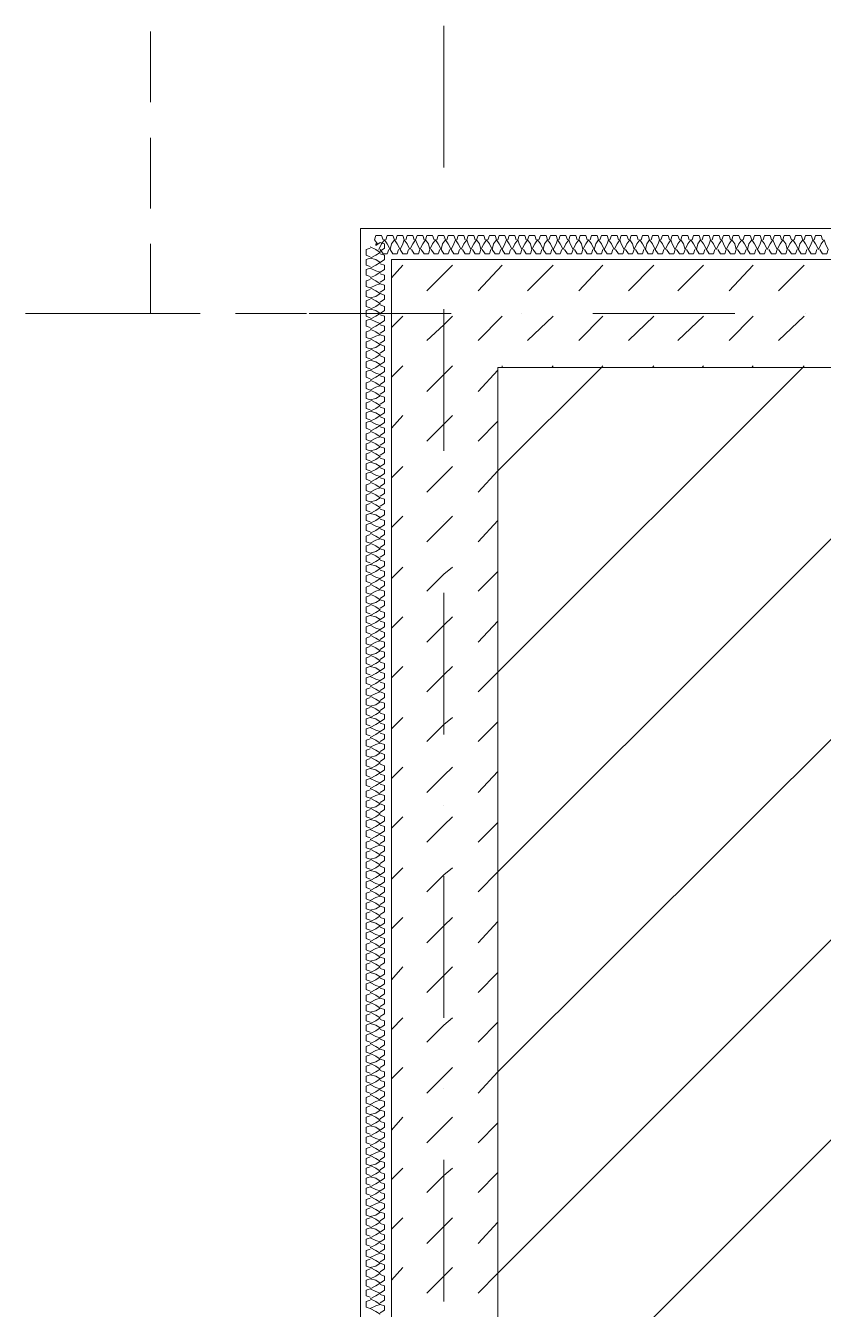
# Model space of a CAD drawing. Header units: millimetres. Extents: x 440 to 72591, y -28954 to 25941.
# Drawn here: x 3754 to 5540, y 18776 to 21652 of the extents above; entities that cross this region are included whole.
import ezdxf

# ---------------------------------------------------------------- set-up
doc = ezdxf.new("R2010")
doc.units = ezdxf.units.MM
doc.layers.add('podkład', color=7, linetype='Continuous')

msp = doc.modelspace()

# ---------------------------------------------------------------- linework, layer by layer
at = {"layer": 'podkład', "color": 6, "lineweight": 5, "transparency": 33554572}
for points in [[(4690.6, 21334), (4690.6, 21651.5)], [(4690.6, 21175.3), (4690.6, 21175.3)], [(3753.9, 21007), (4071.5, 21007)], [(4230.2, 21007), (4230.2, 21007)], [(4389, 21007), (4706.5, 21007)], [(4690.6, 20699), (4690.6, 21016.5)], [(4865.2, 21007), (4865.2, 21007)], [(5024, 21007), (5341.5, 21007)], [(5500.3, 21007), (5500.3, 21007)], [(4690.6, 20540.3), (4690.6, 20540.3)], [(4690.6, 20064), (4690.6, 20381.5)], [(4690.6, 19905.2), (4690.6, 19905.2)], [(4690.6, 19429), (4690.6, 19746.5)], [(4690.6, 19270.2), (4690.6, 19270.2)], [(4690.6, 18793.9), (4690.6, 19111.5)]]:
    msp.add_lwpolyline(points, dxfattribs=at)
at = {"layer": 'podkład', "color": 4, "lineweight": 5, "transparency": 33554572}
for points in [[(4033.4, 21480.1), (4033.4, 21638.8)], [(4033.4, 21242), (4033.4, 21400.7)], [(4033.4, 21162.6), (4033.4, 21007), (4144.5, 21007)], [(4547.7, 21146.7), (4557.2, 21153.1), (4557.2, 21162.6), (4547.7, 21165.8), (4538.2, 21159.4), (4538.2, 21162.6), (4541.4, 21162.6), (4535, 21172.1), (4538.2, 21181.6), (4550.9, 21181.6), (4554.1, 21172.1)], [(4589, 21149.9), (4585.8, 21140.3), (4576.3, 21140.3), (4569.9, 21149.9), (4563.6, 21162.6), (4557.2, 21172.1), (4550.9, 21162.6), (4544.5, 21149.9)], [(4569.9, 21149.9), (4573.1, 21162.6), (4579.5, 21172.1), (4576.3, 21181.6), (4563.6, 21181.6), (4560.4, 21172.1)], [(4579.5, 21172.1), (4585.8, 21162.6), (4592.2, 21149.9), (4598.5, 21140.3), (4608.1, 21140.3), (4611.2, 21149.9)], [(4592.2, 21149.9), (4598.5, 21162.6), (4601.7, 21172.1), (4598.5, 21181.6), (4585.8, 21181.6), (4582.7, 21172.1)], [(4601.7, 21172.1), (4608.1, 21162.6), (4614.4, 21149.9), (4620.8, 21162.6), (4627.1, 21172.1), (4630.3, 21162.6), (4636.6, 21149.9), (4633.5, 21140.3), (4623.9, 21140.3), (4617.6, 21149.9)], [(4623.9, 21172.1), (4620.8, 21181.6), (4608.1, 21181.6), (4604.9, 21172.1)], [(4646.1, 21172.1), (4643, 21181.6), (4630.3, 21181.6), (4627.1, 21172.1)], [(4639.8, 21149.9), (4646.1, 21140.3), (4655.7, 21140.3), (4658.8, 21149.9), (4655.7, 21162.6), (4649.3, 21172.1), (4643, 21162.6), (4636.6, 21149.9)], [(4668.4, 21172.1), (4665.2, 21181.6), (4652.5, 21181.6), (4649.3, 21172.1)], [(4703.3, 21149.9), (4700.1, 21140.3), (4690.6, 21140.3), (4684.3, 21149.9), (4677.9, 21162.6), (4671.5, 21172.1), (4665.2, 21162.6), (4658.8, 21149.9)], [(4684.3, 21149.9), (4687.4, 21162.6), (4693.8, 21172.1), (4690.6, 21181.6), (4677.9, 21181.6), (4674.7, 21172.1)], [(4693.8, 21172.1), (4700.1, 21162.6), (4706.5, 21149.9), (4712.8, 21140.3), (4722.4, 21140.3), (4725.5, 21149.9)], [(4706.5, 21149.9), (4712.8, 21162.6), (4716, 21172.1), (4712.8, 21181.6), (4700.1, 21181.6), (4697, 21172.1)], [(4716, 21172.1), (4722.4, 21162.6), (4728.7, 21149.9), (4735.1, 21162.6), (4741.4, 21172.1), (4744.6, 21162.6), (4750.9, 21149.9), (4747.8, 21140.3), (4738.2, 21140.3), (4731.9, 21149.9)], [(4738.2, 21172.1), (4735.1, 21181.6), (4722.4, 21181.6), (4719.2, 21172.1)], [(4760.5, 21172.1), (4757.3, 21181.6), (4744.6, 21181.6), (4741.4, 21172.1)], [(4754.1, 21149.9), (4760.5, 21140.3), (4770, 21140.3), (4773.2, 21149.9), (4770, 21162.6), (4763.6, 21172.1), (4757.3, 21162.6), (4750.9, 21149.9)], [(4782.7, 21172.1), (4779.5, 21181.6), (4766.8, 21181.6), (4763.6, 21172.1)], [(4817.6, 21149.9), (4814.4, 21140.3), (4804.9, 21140.3), (4798.6, 21149.9), (4792.2, 21162.6), (4785.9, 21172.1), (4779.5, 21162.6), (4773.2, 21149.9)], [(4798.6, 21149.9), (4801.7, 21162.6), (4808.1, 21172.1), (4804.9, 21181.6), (4792.2, 21181.6), (4789, 21172.1)], [(4808.1, 21172.1), (4814.4, 21162.6), (4820.8, 21149.9), (4827.1, 21140.3), (4836.7, 21140.3), (4839.8, 21149.9)], [(4820.8, 21149.9), (4827.1, 21162.6), (4830.3, 21172.1), (4827.1, 21181.6), (4814.4, 21181.6), (4811.3, 21172.1)], [(4830.3, 21172.1), (4836.7, 21162.6), (4843, 21149.9), (4849.4, 21162.6), (4855.7, 21172.1), (4858.9, 21162.6), (4865.2, 21149.9), (4862.1, 21140.3), (4852.5, 21140.3), (4846.2, 21149.9)], [(4852.5, 21172.1), (4849.4, 21181.6), (4836.7, 21181.6), (4833.5, 21172.1)], [(4874.8, 21172.1), (4871.6, 21181.6), (4858.9, 21181.6), (4855.7, 21172.1)], [(4868.4, 21149.9), (4874.8, 21140.3), (4884.3, 21140.3), (4887.5, 21149.9), (4884.3, 21162.6), (4877.9, 21172.1), (4871.6, 21162.6), (4865.2, 21149.9)], [(4897, 21172.1), (4893.8, 21181.6), (4881.1, 21181.6), (4877.9, 21172.1)], [(4931.9, 21149.9), (4928.7, 21140.3), (4919.2, 21140.3), (4912.9, 21149.9), (4906.5, 21162.6), (4900.2, 21172.1), (4893.8, 21162.6), (4887.5, 21149.9)], [(4912.9, 21149.9), (4916, 21162.6), (4922.4, 21172.1), (4919.2, 21181.6), (4906.5, 21181.6), (4903.3, 21172.1)], [(4922.4, 21172.1), (4928.7, 21162.6), (4935.1, 21149.9), (4941.4, 21140.3), (4951, 21140.3), (4954.1, 21149.9)], [(4935.1, 21149.9), (4941.4, 21162.6), (4944.6, 21172.1), (4941.4, 21181.6), (4928.7, 21181.6), (4925.6, 21172.1)], [(4944.6, 21172.1), (4951, 21162.6), (4957.3, 21149.9), (4963.7, 21162.6), (4970, 21172.1), (4973.2, 21162.6), (4979.5, 21149.9), (4976.4, 21140.3), (4966.8, 21140.3), (4960.5, 21149.9)], [(4966.8, 21172.1), (4963.7, 21181.6), (4951, 21181.6), (4947.8, 21172.1)], [(4989.1, 21172.1), (4985.9, 21181.6), (4973.2, 21181.6), (4970, 21172.1)], [(4982.7, 21149.9), (4989.1, 21140.3), (4998.6, 21140.3), (5001.8, 21149.9), (4998.6, 21162.6), (4992.2, 21172.1), (4985.9, 21162.6), (4979.5, 21149.9)], [(5011.3, 21172.1), (5008.1, 21181.6), (4995.4, 21181.6), (4992.2, 21172.1)], [(5046.2, 21149.9), (5043, 21140.3), (5033.5, 21140.3), (5027.2, 21149.9), (5020.8, 21162.6), (5014.5, 21172.1), (5008.1, 21162.6), (5001.8, 21149.9)], [(5027.2, 21149.9), (5030.3, 21162.6), (5036.7, 21172.1), (5033.5, 21181.6), (5020.8, 21181.6), (5017.6, 21172.1)], [(5036.7, 21172.1), (5043, 21162.6), (5049.4, 21149.9), (5055.7, 21140.3), (5065.3, 21140.3), (5068.4, 21149.9)], [(5049.4, 21149.9), (5055.7, 21162.6), (5058.9, 21172.1), (5055.7, 21181.6), (5043, 21181.6), (5039.9, 21172.1)], [(5058.9, 21172.1), (5065.3, 21162.6), (5071.6, 21149.9), (5078, 21162.6), (5084.3, 21172.1), (5087.5, 21162.6), (5093.8, 21149.9), (5090.7, 21140.3), (5081.1, 21140.3), (5074.8, 21149.9)], [(5081.1, 21172.1), (5078, 21181.6), (5065.3, 21181.6), (5062.1, 21172.1)], [(5103.4, 21172.1), (5100.2, 21181.6), (5087.5, 21181.6), (5084.3, 21172.1)], [(5097, 21149.9), (5103.4, 21140.3), (5112.9, 21140.3), (5116.1, 21149.9), (5112.9, 21162.6), (5106.5, 21172.1), (5100.2, 21162.6), (5093.8, 21149.9)], [(5125.6, 21172.1), (5122.4, 21181.6), (5109.7, 21181.6), (5106.5, 21172.1)], [(5160.5, 21149.9), (5157.3, 21140.3), (5147.8, 21140.3), (5141.5, 21149.9), (5135.1, 21162.6), (5128.8, 21172.1), (5122.4, 21162.6), (5116.1, 21149.9)], [(5141.5, 21149.9), (5144.6, 21162.6), (5151, 21172.1), (5147.8, 21181.6), (5135.1, 21181.6), (5131.9, 21172.1)], [(5151, 21172.1), (5157.3, 21162.6), (5163.7, 21149.9), (5170, 21140.3), (5179.6, 21140.3), (5182.7, 21149.9)], [(5163.7, 21149.9), (5170, 21162.6), (5173.2, 21172.1), (5170, 21181.6), (5157.3, 21181.6), (5154.2, 21172.1)], [(5173.2, 21172.1), (5179.6, 21162.6), (5185.9, 21149.9), (5192.3, 21162.6), (5198.6, 21172.1), (5201.8, 21162.6), (5208.1, 21149.9), (5205, 21140.3), (5195.4, 21140.3), (5189.1, 21149.9)], [(5195.4, 21172.1), (5192.3, 21181.6), (5179.6, 21181.6), (5176.4, 21172.1)], [(5217.7, 21172.1), (5214.5, 21181.6), (5201.8, 21181.6), (5198.6, 21172.1)], [(5211.3, 21149.9), (5217.7, 21140.3), (5227.2, 21140.3), (5230.4, 21149.9), (5227.2, 21162.6), (5220.8, 21172.1), (5214.5, 21162.6), (5208.1, 21149.9)], [(5239.9, 21172.1), (5236.7, 21181.6), (5224, 21181.6), (5220.8, 21172.1)], [(5274.8, 21149.9), (5271.6, 21140.3), (5262.1, 21140.3), (5255.8, 21149.9), (5249.4, 21162.6), (5243.1, 21172.1), (5236.7, 21162.6), (5230.4, 21149.9)], [(5255.8, 21149.9), (5258.9, 21162.6), (5265.3, 21172.1), (5262.1, 21181.6), (5249.4, 21181.6), (5246.2, 21172.1)], [(5265.3, 21172.1), (5271.6, 21162.6), (5278, 21149.9), (5284.3, 21140.3), (5293.9, 21140.3), (5297, 21149.9)], [(5278, 21149.9), (5284.3, 21162.6), (5287.5, 21172.1), (5284.3, 21181.6), (5271.6, 21181.6), (5268.5, 21172.1)], [(5287.5, 21172.1), (5293.9, 21162.6), (5300.2, 21149.9), (5306.6, 21162.6), (5312.9, 21172.1), (5316.1, 21162.6), (5322.4, 21149.9), (5319.3, 21140.3), (5309.7, 21140.3), (5303.4, 21149.9)], [(5309.7, 21172.1), (5306.6, 21181.6), (5293.9, 21181.6), (5290.7, 21172.1)], [(5332, 21172.1), (5328.8, 21181.6), (5316.1, 21181.6), (5312.9, 21172.1)], [(5325.6, 21149.9), (5332, 21140.3), (5341.5, 21140.3), (5344.7, 21149.9), (5341.5, 21162.6), (5335.1, 21172.1), (5328.8, 21162.6), (5322.4, 21149.9)], [(5354.2, 21172.1), (5351, 21181.6), (5338.3, 21181.6), (5335.1, 21172.1)], [(5389.1, 21149.9), (5385.9, 21140.3), (5376.4, 21140.3), (5370.1, 21149.9), (5363.7, 21162.6), (5357.4, 21172.1), (5351, 21162.6), (5344.7, 21149.9)], [(5370.1, 21149.9), (5373.2, 21162.6), (5379.6, 21172.1), (5376.4, 21181.6), (5363.7, 21181.6), (5360.5, 21172.1)], [(5379.6, 21172.1), (5385.9, 21162.6), (5392.3, 21149.9), (5398.6, 21140.3), (5408.2, 21140.3), (5411.3, 21149.9)], [(5392.3, 21149.9), (5398.6, 21162.6), (5401.8, 21172.1), (5398.6, 21181.6), (5385.9, 21181.6), (5382.8, 21172.1)], [(5401.8, 21172.1), (5408.2, 21162.6), (5414.5, 21149.9), (5420.9, 21162.6), (5427.2, 21172.1), (5430.4, 21162.6), (5436.8, 21149.9), (5433.6, 21140.3), (5424.1, 21140.3), (5417.7, 21149.9)], [(5424.1, 21172.1), (5420.9, 21181.6), (5408.2, 21181.6), (5405, 21172.1)], [(5446.3, 21172.1), (5443.1, 21181.6), (5430.4, 21181.6), (5427.2, 21172.1)], [(5439.9, 21149.9), (5446.3, 21140.3), (5455.8, 21140.3), (5459, 21149.9), (5455.8, 21162.6), (5449.5, 21172.1), (5443.1, 21162.6), (5436.8, 21149.9)], [(5468.5, 21172.1), (5465.3, 21181.6), (5452.6, 21181.6), (5449.5, 21172.1)], [(5503.4, 21149.9), (5500.3, 21140.3), (5490.7, 21140.3), (5484.4, 21149.9), (5478, 21162.6), (5471.7, 21172.1), (5465.3, 21162.6), (5459, 21149.9)], [(5484.4, 21149.9), (5487.6, 21162.6), (5493.9, 21172.1), (5490.7, 21181.6), (5478, 21181.6), (5474.9, 21172.1)], [(5493.9, 21172.1), (5500.3, 21162.6), (5506.6, 21149.9), (5513, 21140.3), (5522.5, 21140.3), (5525.7, 21149.9)], [(5506.6, 21149.9), (5513, 21162.6), (5516.1, 21172.1), (5513, 21181.6), (5500.3, 21181.6), (5497.1, 21172.1)], [(5516.1, 21172.1), (5522.5, 21162.6), (5528.8, 21149.9), (5535.2, 21162.6), (5541.5, 21172.1), (5544.7, 21162.6), (5551.1, 21149.9), (5547.9, 21140.3), (5538.4, 21140.3), (5532, 21149.9)], [(5538.4, 21172.1), (5535.2, 21181.6), (5522.5, 21181.6), (5519.3, 21172.1)], [(4525.5, 21153.1), (4516, 21149.9), (4516, 21137.2), (4525.5, 21134)], [(4525.5, 21130.8), (4538.2, 21137.2), (4547.7, 21143.5), (4538.2, 21149.9), (4525.5, 21156.2)], [(4525.5, 21108.6), (4538.2, 21114.9), (4547.7, 21121.3), (4557.2, 21127.6), (4557.2, 21137.2), (4547.7, 21140.3)], [(4547.7, 21149.9), (4554.1, 21140.3), (4563.6, 21140.3), (4566.8, 21149.9)], [(4662, 21149.9), (4668.4, 21140.3), (4677.9, 21140.3), (4681.1, 21149.9)], [(4776.3, 21149.9), (4782.7, 21140.3), (4792.2, 21140.3), (4795.4, 21149.9)], [(4890.6, 21149.9), (4897, 21140.3), (4906.5, 21140.3), (4909.7, 21149.9)], [(5004.9, 21149.9), (5011.3, 21140.3), (5020.8, 21140.3), (5024, 21149.9)], [(5119.2, 21149.9), (5125.6, 21140.3), (5135.1, 21140.3), (5138.3, 21149.9)], [(5233.5, 21149.9), (5239.9, 21140.3), (5249.4, 21140.3), (5252.6, 21149.9)], [(5347.8, 21149.9), (5354.2, 21140.3), (5363.7, 21140.3), (5366.9, 21149.9)], [(5462.2, 21149.9), (5468.5, 21140.3), (5478, 21140.3), (5481.2, 21149.9)], [(4547.7, 21121.3), (4538.2, 21127.6), (4525.5, 21130.8), (4516, 21127.6), (4516, 21114.9), (4525.5, 21111.8)], [(4547.7, 21099.1), (4538.2, 21102.2), (4525.5, 21108.6), (4516, 21105.4), (4516, 21092.7), (4525.5, 21089.5)], [(4547.7, 21118.1), (4557.2, 21114.9), (4557.2, 21105.4), (4547.7, 21099.1), (4538.2, 21092.7), (4525.5, 21086.4), (4538.2, 21080), (4547.7, 21073.7)], [(4525.5, 21083.2), (4516, 21080), (4516, 21067.3), (4525.5, 21064.1)], [(4547.7, 21076.8), (4557.2, 21083.2), (4557.2, 21092.7), (4547.7, 21095.9)], [(4525.5, 21061), (4516, 21057.8), (4516, 21045.1), (4525.5, 21041.9)], [(4547.7, 21054.6), (4557.2, 21061), (4557.2, 21070.5), (4547.7, 21073.7), (4538.2, 21070.5), (4525.5, 21064.1), (4538.2, 21057.8), (4547.7, 21051.4)], [(4525.5, 21016.5), (4538.2, 21022.9), (4547.7, 21029.2), (4538.2, 21035.6), (4525.5, 21041.9), (4538.2, 21045.1), (4547.7, 21051.4), (4557.2, 21048.3), (4557.2, 21038.7), (4547.7, 21032.4)], [(4525.5, 21038.7), (4516, 21035.6), (4516, 21022.9), (4525.5, 21019.7)], [(4525.5, 20994.3), (4538.2, 21000.6), (4547.7, 21007), (4557.2, 21013.3), (4557.2, 21022.9), (4547.7, 21026)], [(4223.9, 21007), (4382.6, 21007)], [(4462, 21007), (4573.1, 21007)], [(4547.7, 21007), (4538.2, 21013.3), (4525.5, 21016.5), (4516, 21013.3), (4516, 21000.6), (4525.5, 20997.5)], [(4547.7, 20984.8), (4538.2, 20987.9), (4525.5, 20994.3), (4516, 20991.1), (4516, 20978.4), (4525.5, 20975.2)], [(4547.7, 21003.8), (4557.2, 21000.6), (4557.2, 20991.1), (4547.7, 20984.8), (4538.2, 20978.4), (4525.5, 20972.1), (4538.2, 20965.7), (4547.7, 20959.4)], [(4525.5, 20968.9), (4516, 20965.7), (4516, 20953), (4525.5, 20949.8)], [(4547.7, 20940.3), (4557.2, 20946.7), (4557.2, 20956.2), (4547.7, 20959.4), (4538.2, 20956.2), (4525.5, 20949.8), (4538.2, 20943.5), (4547.7, 20937.1)], [(4547.7, 20962.5), (4557.2, 20968.9), (4557.2, 20978.4), (4547.7, 20981.6)], [(4525.5, 20946.7), (4516, 20943.5), (4516, 20930.8), (4525.5, 20927.6)], [(4525.5, 20902.2), (4538.2, 20908.6), (4547.7, 20914.9), (4538.2, 20921.3), (4525.5, 20927.6), (4538.2, 20930.8), (4547.7, 20937.1), (4557.2, 20934), (4557.2, 20924.4), (4547.7, 20918.1)], [(4525.5, 20924.4), (4516, 20921.3), (4516, 20908.6), (4525.5, 20905.4)], [(4547.7, 20892.7), (4538.2, 20899), (4525.5, 20902.2), (4516, 20899), (4516, 20886.3), (4525.5, 20883.2)], [(4525.5, 20880), (4538.2, 20886.3), (4547.7, 20892.7), (4557.2, 20899), (4557.2, 20908.6), (4547.7, 20911.7)], [(4547.7, 20870.5), (4538.2, 20873.6), (4525.5, 20880), (4516, 20876.8), (4516, 20864.1), (4525.5, 20860.9)], [(4547.7, 20889.5), (4557.2, 20886.3), (4557.2, 20876.8), (4547.7, 20870.5), (4538.2, 20864.1), (4525.5, 20857.8), (4538.2, 20851.4), (4547.7, 20845.1)], [(4525.5, 20854.6), (4516, 20851.4), (4516, 20838.7), (4525.5, 20835.5)], [(4547.7, 20826), (4557.2, 20832.4), (4557.2, 20841.9), (4547.7, 20845.1), (4538.2, 20841.9), (4525.5, 20835.5), (4538.2, 20829.2), (4547.7, 20822.8)], [(4547.7, 20848.2), (4557.2, 20854.6), (4557.2, 20864.1), (4547.7, 20867.3)], [(4525.5, 20832.4), (4516, 20829.2), (4516, 20816.5), (4525.5, 20813.3)], [(4525.5, 20787.9), (4538.2, 20794.3), (4547.7, 20800.6), (4538.2, 20807), (4525.5, 20813.3), (4538.2, 20816.5), (4547.7, 20822.8), (4557.2, 20819.7), (4557.2, 20810.1), (4547.7, 20803.8)], [(4525.5, 20810.1), (4516, 20807), (4516, 20794.3), (4525.5, 20791.1)], [(4547.7, 20778.4), (4538.2, 20784.7), (4525.5, 20787.9), (4516, 20784.7), (4516, 20772), (4525.5, 20768.9)], [(4525.5, 20765.7), (4538.2, 20772), (4547.7, 20778.4), (4557.2, 20784.7), (4557.2, 20794.3), (4547.7, 20797.4)], [(4547.7, 20756.2), (4538.2, 20759.3), (4525.5, 20765.7), (4516, 20762.5), (4516, 20749.8), (4525.5, 20746.6)], [(4547.7, 20775.2), (4557.2, 20772), (4557.2, 20762.5), (4547.7, 20756.2), (4538.2, 20749.8), (4525.5, 20743.5), (4538.2, 20737.1), (4547.7, 20730.8)], [(4525.5, 20740.3), (4516, 20737.1), (4516, 20724.4), (4525.5, 20721.2)], [(4547.7, 20711.7), (4557.2, 20718.1), (4557.2, 20727.6), (4547.7, 20730.8), (4538.2, 20727.6), (4525.5, 20721.2), (4538.2, 20714.9), (4547.7, 20708.5)], [(4547.7, 20733.9), (4557.2, 20740.3), (4557.2, 20749.8), (4547.7, 20753)], [(4525.5, 20718.1), (4516, 20714.9), (4516, 20702.2), (4525.5, 20699)], [(4525.5, 20673.6), (4538.2, 20680), (4547.7, 20686.3), (4538.2, 20692.7), (4525.5, 20699), (4538.2, 20702.2), (4547.7, 20708.5), (4557.2, 20705.4), (4557.2, 20695.8), (4547.7, 20689.5)], [(4525.5, 20695.8), (4516, 20692.7), (4516, 20680), (4525.5, 20676.8)], [(4547.7, 20664.1), (4538.2, 20670.4), (4525.5, 20673.6), (4516, 20670.4), (4516, 20657.7), (4525.5, 20654.6)], [(4525.5, 20651.4), (4538.2, 20657.7), (4547.7, 20664.1), (4557.2, 20670.4), (4557.2, 20680), (4547.7, 20683.1)], [(4547.7, 20641.9), (4538.2, 20645), (4525.5, 20651.4), (4516, 20648.2), (4516, 20635.5), (4525.5, 20632.3)], [(4547.7, 20660.9), (4557.2, 20657.7), (4557.2, 20648.2), (4547.7, 20641.9), (4538.2, 20635.5), (4525.5, 20629.2), (4538.2, 20622.8), (4547.7, 20616.5)], [(4525.5, 20626), (4516, 20622.8), (4516, 20610.1), (4525.5, 20606.9)], [(4547.7, 20597.4), (4557.2, 20603.8), (4557.2, 20613.3), (4547.7, 20616.5), (4538.2, 20613.3), (4525.5, 20606.9), (4538.2, 20600.6), (4547.7, 20594.2)], [(4547.7, 20619.6), (4557.2, 20626), (4557.2, 20635.5), (4547.7, 20638.7)], [(4525.5, 20603.8), (4516, 20600.6), (4516, 20587.9), (4525.5, 20584.7)], [(4525.5, 20559.3), (4538.2, 20565.7), (4547.7, 20572), (4538.2, 20578.4), (4525.5, 20584.7), (4538.2, 20587.9), (4547.7, 20594.2), (4557.2, 20591.1), (4557.2, 20581.5), (4547.7, 20575.2)], [(4525.5, 20581.5), (4516, 20578.4), (4516, 20565.7), (4525.5, 20562.5)], [(4547.7, 20549.8), (4538.2, 20556.1), (4525.5, 20559.3), (4516, 20556.1), (4516, 20543.4), (4525.5, 20540.3)], [(4525.5, 20537.1), (4538.2, 20543.4), (4547.7, 20549.8), (4557.2, 20556.1), (4557.2, 20565.7), (4547.7, 20568.8)], [(4547.7, 20527.6), (4538.2, 20530.7), (4525.5, 20537.1), (4516, 20533.9), (4516, 20521.2), (4525.5, 20518)], [(4547.7, 20546.6), (4557.2, 20543.4), (4557.2, 20533.9), (4547.7, 20527.6), (4538.2, 20521.2), (4525.5, 20514.9), (4538.2, 20508.5), (4547.7, 20502.2)], [(4525.5, 20511.7), (4516, 20508.5), (4516, 20495.8), (4525.5, 20492.6)], [(4547.7, 20483.1), (4557.2, 20489.5), (4557.2, 20499), (4547.7, 20502.2), (4538.2, 20499), (4525.5, 20492.6), (4538.2, 20486.3), (4547.7, 20479.9)], [(4547.7, 20505.3), (4557.2, 20511.7), (4557.2, 20521.2), (4547.7, 20524.4)], [(4525.5, 20489.5), (4516, 20486.3), (4516, 20473.6), (4525.5, 20470.4)], [(4525.5, 20445), (4538.2, 20451.4), (4547.7, 20457.7), (4538.2, 20464.1), (4525.5, 20470.4), (4538.2, 20473.6), (4547.7, 20479.9), (4557.2, 20476.8), (4557.2, 20467.2), (4547.7, 20460.9)], [(4525.5, 20467.2), (4516, 20464.1), (4516, 20451.4), (4525.5, 20448.2)], [(4547.7, 20435.5), (4538.2, 20441.8), (4525.5, 20445), (4516, 20441.8), (4516, 20429.1), (4525.5, 20426)], [(4525.5, 20422.8), (4538.2, 20429.1), (4547.7, 20435.5), (4557.2, 20441.8), (4557.2, 20451.4), (4547.7, 20454.5)], [(4547.7, 20413.3), (4538.2, 20416.4), (4525.5, 20422.8), (4516, 20419.6), (4516, 20406.9), (4525.5, 20403.7)], [(4547.7, 20432.3), (4557.2, 20429.1), (4557.2, 20419.6), (4547.7, 20413.3), (4538.2, 20406.9), (4525.5, 20400.6), (4538.2, 20394.2), (4547.7, 20387.9)], [(4525.5, 20397.4), (4516, 20394.2), (4516, 20381.5), (4525.5, 20378.3)], [(4547.7, 20368.8), (4557.2, 20375.2), (4557.2, 20384.7), (4547.7, 20387.9), (4538.2, 20384.7), (4525.5, 20378.3), (4538.2, 20372), (4547.7, 20365.6)], [(4547.7, 20391), (4557.2, 20397.4), (4557.2, 20406.9), (4547.7, 20410.1)], [(4525.5, 20375.2), (4516, 20372), (4516, 20359.3), (4525.5, 20356.1)], [(4525.5, 20330.7), (4538.2, 20337), (4547.7, 20343.4), (4538.2, 20349.7), (4525.5, 20356.1), (4538.2, 20359.3), (4547.7, 20365.6), (4557.2, 20362.4), (4557.2, 20352.9), (4547.7, 20346.6)], [(4525.5, 20352.9), (4516, 20349.7), (4516, 20337), (4525.5, 20333.9)], [(4547.7, 20321.2), (4538.2, 20327.5), (4525.5, 20330.7), (4516, 20327.5), (4516, 20314.8), (4525.5, 20311.6)], [(4525.5, 20308.5), (4538.2, 20314.8), (4547.7, 20321.2), (4557.2, 20327.5), (4557.2, 20337), (4547.7, 20340.2)], [(4547.7, 20298.9), (4538.2, 20302.1), (4525.5, 20308.5), (4516, 20305.3), (4516, 20292.6), (4525.5, 20289.4)], [(4547.7, 20318), (4557.2, 20314.8), (4557.2, 20305.3), (4547.7, 20298.9), (4538.2, 20292.6), (4525.5, 20286.2), (4538.2, 20279.9), (4547.7, 20273.5)], [(4525.5, 20283.1), (4516, 20279.9), (4516, 20267.2), (4525.5, 20264)], [(4547.7, 20254.5), (4557.2, 20260.8), (4557.2, 20270.4), (4547.7, 20273.5), (4538.2, 20270.4), (4525.5, 20264), (4538.2, 20257.7), (4547.7, 20251.3)], [(4547.7, 20276.7), (4557.2, 20283.1), (4557.2, 20292.6), (4547.7, 20295.8)], [(4525.5, 20260.8), (4516, 20257.7), (4516, 20245), (4525.5, 20241.8)], [(4525.5, 20216.4), (4538.2, 20222.7), (4547.7, 20229.1), (4538.2, 20235.4), (4525.5, 20241.8), (4538.2, 20245), (4547.7, 20251.3), (4557.2, 20248.1), (4557.2, 20238.6), (4547.7, 20232.3)], [(4525.5, 20238.6), (4516, 20235.4), (4516, 20222.7), (4525.5, 20219.6)], [(4547.7, 20206.9), (4538.2, 20213.2), (4525.5, 20216.4), (4516, 20213.2), (4516, 20200.5), (4525.5, 20197.3)], [(4525.5, 20194.2), (4538.2, 20200.5), (4547.7, 20206.9), (4557.2, 20213.2), (4557.2, 20222.7), (4547.7, 20225.9)], [(4547.7, 20184.6), (4538.2, 20187.8), (4525.5, 20194.2), (4516, 20191), (4516, 20178.3), (4525.5, 20175.1)], [(4547.7, 20203.7), (4557.2, 20200.5), (4557.2, 20191), (4547.7, 20184.6), (4538.2, 20178.3), (4525.5, 20171.9), (4538.2, 20165.6), (4547.7, 20159.2)], [(4525.5, 20168.8), (4516, 20165.6), (4516, 20152.9), (4525.5, 20149.7)], [(4547.7, 20140.2), (4557.2, 20146.5), (4557.2, 20156.1), (4547.7, 20159.2), (4538.2, 20156.1), (4525.5, 20149.7), (4538.2, 20143.4), (4547.7, 20137)], [(4547.7, 20162.4), (4557.2, 20168.8), (4557.2, 20178.3), (4547.7, 20181.5)], [(4525.5, 20146.5), (4516, 20143.4), (4516, 20130.7), (4525.5, 20127.5)], [(4525.5, 20102.1), (4538.2, 20108.4), (4547.7, 20114.8), (4538.2, 20121.1), (4525.5, 20127.5), (4538.2, 20130.7), (4547.7, 20137), (4557.2, 20133.8), (4557.2, 20124.3), (4547.7, 20118)], [(4525.5, 20124.3), (4516, 20121.1), (4516, 20108.4), (4525.5, 20105.3)], [(4547.7, 20092.6), (4538.2, 20098.9), (4525.5, 20102.1), (4516, 20098.9), (4516, 20086.2), (4525.5, 20083)], [(4525.5, 20079.9), (4538.2, 20086.2), (4547.7, 20092.6), (4557.2, 20098.9), (4557.2, 20108.4), (4547.7, 20111.6)], [(4547.7, 20070.3), (4538.2, 20073.5), (4525.5, 20079.9), (4516, 20076.7), (4516, 20064), (4525.5, 20060.8)], [(4547.7, 20089.4), (4557.2, 20086.2), (4557.2, 20076.7), (4547.7, 20070.3), (4538.2, 20064), (4525.5, 20057.6), (4538.2, 20051.3), (4547.7, 20044.9)], [(4525.5, 20054.5), (4516, 20051.3), (4516, 20038.6), (4525.5, 20035.4)], [(4547.7, 20025.9), (4557.2, 20032.2), (4557.2, 20041.8), (4547.7, 20044.9), (4538.2, 20041.8), (4525.5, 20035.4), (4538.2, 20029.1), (4547.7, 20022.7)], [(4547.7, 20048.1), (4557.2, 20054.5), (4557.2, 20064), (4547.7, 20067.2)], [(4525.5, 20032.2), (4516, 20029.1), (4516, 20016.4), (4525.5, 20013.2)], [(4525.5, 19987.8), (4538.2, 19994.1), (4547.7, 20000.5), (4538.2, 20006.8), (4525.5, 20013.2), (4538.2, 20016.4), (4547.7, 20022.7), (4557.2, 20019.5), (4557.2, 20010), (4547.7, 20003.7)], [(4525.5, 20010), (4516, 20006.8), (4516, 19994.1), (4525.5, 19991)], [(4547.7, 19978.3), (4538.2, 19984.6), (4525.5, 19987.8), (4516, 19984.6), (4516, 19971.9), (4525.5, 19968.7)], [(4525.5, 19965.6), (4538.2, 19971.9), (4547.7, 19978.3), (4557.2, 19984.6), (4557.2, 19994.1), (4547.7, 19997.3)], [(4547.7, 19956), (4538.2, 19959.2), (4525.5, 19965.6), (4516, 19962.4), (4516, 19949.7), (4525.5, 19946.5)], [(4547.7, 19975.1), (4557.2, 19971.9), (4557.2, 19962.4), (4547.7, 19956), (4538.2, 19949.7), (4525.5, 19943.3), (4538.2, 19937), (4547.7, 19930.6)], [(4525.5, 19940.2), (4516, 19937), (4516, 19924.3), (4525.5, 19921.1)], [(4547.7, 19911.6), (4557.2, 19917.9), (4557.2, 19927.5), (4547.7, 19930.6), (4538.2, 19927.5), (4525.5, 19921.1), (4538.2, 19914.8), (4547.7, 19908.4)], [(4547.7, 19933.8), (4557.2, 19940.2), (4557.2, 19949.7), (4547.7, 19952.9)], [(4525.5, 19917.9), (4516, 19914.8), (4516, 19902.1), (4525.5, 19898.9)], [(4525.5, 19895.7), (4516, 19892.5), (4516, 19879.8), (4525.5, 19876.7)], [(4525.5, 19873.5), (4538.2, 19879.8), (4547.7, 19886.2), (4538.2, 19892.5), (4525.5, 19898.9), (4538.2, 19902.1), (4547.7, 19908.4), (4557.2, 19905.2), (4557.2, 19895.7), (4547.7, 19889.4)], [(4547.7, 19864), (4538.2, 19870.3), (4525.5, 19873.5), (4516, 19870.3), (4516, 19857.6), (4525.5, 19854.4)], [(4525.5, 19851.3), (4538.2, 19857.6), (4547.7, 19864), (4557.2, 19870.3), (4557.2, 19879.8), (4547.7, 19883)], [(4547.7, 19841.7), (4538.2, 19844.9), (4525.5, 19851.3), (4516, 19848.1), (4516, 19835.4), (4525.5, 19832.2)], [(4547.7, 19860.8), (4557.2, 19857.6), (4557.2, 19848.1), (4547.7, 19841.7), (4538.2, 19835.4), (4525.5, 19829), (4538.2, 19822.7), (4547.7, 19816.3)], [(4547.7, 19819.5), (4557.2, 19825.9), (4557.2, 19835.4), (4547.7, 19838.6)], [(4525.5, 19825.9), (4516, 19822.7), (4516, 19810), (4525.5, 19806.8)], [(4547.7, 19797.3), (4557.2, 19803.6), (4557.2, 19813.2), (4547.7, 19816.3), (4538.2, 19813.2), (4525.5, 19806.8), (4538.2, 19800.5), (4547.7, 19794.1)], [(4525.5, 19803.6), (4516, 19800.5), (4516, 19787.8), (4525.5, 19784.6)], [(4525.5, 19781.4), (4516, 19778.2), (4516, 19765.5), (4525.5, 19762.4)], [(4525.5, 19759.2), (4538.2, 19765.5), (4547.7, 19771.9), (4538.2, 19778.2), (4525.5, 19784.6), (4538.2, 19787.8), (4547.7, 19794.1), (4557.2, 19790.9), (4557.2, 19781.4), (4547.7, 19775.1)], [(4547.7, 19749.7), (4538.2, 19756), (4525.5, 19759.2), (4516, 19756), (4516, 19743.3), (4525.5, 19740.1)], [(4525.5, 19737), (4538.2, 19743.3), (4547.7, 19749.7), (4557.2, 19756), (4557.2, 19765.5), (4547.7, 19768.7)], [(4547.7, 19727.4), (4538.2, 19730.6), (4525.5, 19737), (4516, 19733.8), (4516, 19721.1), (4525.5, 19717.9)], [(4547.7, 19746.5), (4557.2, 19743.3), (4557.2, 19733.8), (4547.7, 19727.4), (4538.2, 19721.1), (4525.5, 19714.7), (4538.2, 19708.4), (4547.7, 19702)], [(4547.7, 19705.2), (4557.2, 19711.6), (4557.2, 19721.1), (4547.7, 19724.3)], [(4525.5, 19711.6), (4516, 19708.4), (4516, 19695.7), (4525.5, 19692.5)], [(4547.7, 19683), (4557.2, 19689.3), (4557.2, 19698.9), (4547.7, 19702), (4538.2, 19698.9), (4525.5, 19692.5), (4538.2, 19686.2), (4547.7, 19679.8)], [(4525.5, 19689.3), (4516, 19686.2), (4516, 19673.5), (4525.5, 19670.3)], [(4525.5, 19667.1), (4516, 19663.9), (4516, 19651.2), (4525.5, 19648.1)], [(4525.5, 19644.9), (4538.2, 19651.2), (4547.7, 19657.6), (4538.2, 19663.9), (4525.5, 19670.3), (4538.2, 19673.5), (4547.7, 19679.8), (4557.2, 19676.6), (4557.2, 19667.1), (4547.7, 19660.8)], [(4547.7, 19635.4), (4538.2, 19641.7), (4525.5, 19644.9), (4516, 19641.7), (4516, 19629), (4525.5, 19625.8)], [(4525.5, 19622.7), (4538.2, 19629), (4547.7, 19635.4), (4557.2, 19641.7), (4557.2, 19651.2), (4547.7, 19654.4)], [(4547.7, 19613.1), (4538.2, 19616.3), (4525.5, 19622.7), (4516, 19619.5), (4516, 19606.8), (4525.5, 19603.6)], [(4547.7, 19632.2), (4557.2, 19629), (4557.2, 19619.5), (4547.7, 19613.1), (4538.2, 19606.8), (4525.5, 19600.4), (4538.2, 19594.1), (4547.7, 19587.7)], [(4547.7, 19590.9), (4557.2, 19597.3), (4557.2, 19606.8), (4547.7, 19610)], [(4525.5, 19597.3), (4516, 19594.1), (4516, 19581.4), (4525.5, 19578.2)], [(4547.7, 19568.7), (4557.2, 19575), (4557.2, 19584.6), (4547.7, 19587.7), (4538.2, 19584.6), (4525.5, 19578.2), (4538.2, 19571.9), (4547.7, 19565.5)], [(4525.5, 19575), (4516, 19571.9), (4516, 19559.1), (4525.5, 19556)], [(4525.5, 19552.8), (4516, 19549.6), (4516, 19536.9), (4525.5, 19533.7)], [(4525.5, 19530.6), (4538.2, 19536.9), (4547.7, 19543.3), (4538.2, 19549.6), (4525.5, 19556), (4538.2, 19559.1), (4547.7, 19565.5), (4557.2, 19562.3), (4557.2, 19552.8), (4547.7, 19546.4)], [(4547.7, 19521), (4538.2, 19527.4), (4525.5, 19530.6), (4516, 19527.4), (4516, 19514.7), (4525.5, 19511.5)], [(4525.5, 19508.3), (4538.2, 19514.7), (4547.7, 19521), (4557.2, 19527.4), (4557.2, 19536.9), (4547.7, 19540.1)], [(4547.7, 19498.8), (4538.2, 19502), (4525.5, 19508.3), (4516, 19505.2), (4516, 19492.5), (4525.5, 19489.3)], [(4547.7, 19517.9), (4557.2, 19514.7), (4557.2, 19505.2), (4547.7, 19498.8), (4538.2, 19492.5), (4525.5, 19486.1), (4538.2, 19479.8), (4547.7, 19473.4)], [(4547.7, 19476.6), (4557.2, 19482.9), (4557.2, 19492.5), (4547.7, 19495.6)], [(4525.5, 19482.9), (4516, 19479.8), (4516, 19467.1), (4525.5, 19463.9)], [(4547.7, 19454.4), (4557.2, 19460.7), (4557.2, 19470.2), (4547.7, 19473.4), (4538.2, 19470.2), (4525.5, 19463.9), (4538.2, 19457.5), (4547.7, 19451.2)], [(4525.5, 19460.7), (4516, 19457.5), (4516, 19444.8), (4525.5, 19441.7)], [(4525.5, 19438.5), (4516, 19435.3), (4516, 19422.6), (4525.5, 19419.4)], [(4525.5, 19416.3), (4538.2, 19422.6), (4547.7, 19429), (4538.2, 19435.3), (4525.5, 19441.7), (4538.2, 19444.8), (4547.7, 19451.2), (4557.2, 19448), (4557.2, 19438.5), (4547.7, 19432.1)], [(4547.7, 19406.7), (4538.2, 19413.1), (4525.5, 19416.3), (4516, 19413.1), (4516, 19400.4), (4525.5, 19397.2)], [(4525.5, 19394), (4538.2, 19400.4), (4547.7, 19406.7), (4557.2, 19413.1), (4557.2, 19422.6), (4547.7, 19425.8)], [(4547.7, 19384.5), (4538.2, 19387.7), (4525.5, 19394), (4516, 19390.9), (4516, 19378.2), (4525.5, 19375)], [(4547.7, 19403.6), (4557.2, 19400.4), (4557.2, 19390.9), (4547.7, 19384.5), (4538.2, 19378.2), (4525.5, 19371.8), (4538.2, 19365.5), (4547.7, 19359.1)], [(4547.7, 19362.3), (4557.2, 19368.6), (4557.2, 19378.2), (4547.7, 19381.3)], [(4525.5, 19368.6), (4516, 19365.5), (4516, 19352.8), (4525.5, 19349.6)], [(4547.7, 19340.1), (4557.2, 19346.4), (4557.2, 19355.9), (4547.7, 19359.1), (4538.2, 19355.9), (4525.5, 19349.6), (4538.2, 19343.2), (4547.7, 19336.9)], [(4525.5, 19346.4), (4516, 19343.2), (4516, 19330.5), (4525.5, 19327.4)], [(4525.5, 19324.2), (4516, 19321), (4516, 19308.3), (4525.5, 19305.1)], [(4525.5, 19302), (4538.2, 19308.3), (4547.7, 19314.7), (4538.2, 19321), (4525.5, 19327.4), (4538.2, 19330.5), (4547.7, 19336.9), (4557.2, 19333.7), (4557.2, 19324.2), (4547.7, 19317.8)], [(4547.7, 19292.4), (4538.2, 19298.8), (4525.5, 19302), (4516, 19298.8), (4516, 19286.1), (4525.5, 19282.9)], [(4525.5, 19279.7), (4538.2, 19286.1), (4547.7, 19292.4), (4557.2, 19298.8), (4557.2, 19308.3), (4547.7, 19311.5)], [(4547.7, 19270.2), (4538.2, 19273.4), (4525.5, 19279.7), (4516, 19276.6), (4516, 19263.9), (4525.5, 19260.7)], [(4547.7, 19289.3), (4557.2, 19286.1), (4557.2, 19276.6), (4547.7, 19270.2), (4538.2, 19263.9), (4525.5, 19257.5), (4538.2, 19251.2), (4547.7, 19244.8)], [(4547.7, 19248), (4557.2, 19254.3), (4557.2, 19263.9), (4547.7, 19267)], [(4525.5, 19254.3), (4516, 19251.2), (4516, 19238.5), (4525.5, 19235.3)], [(4547.7, 19225.8), (4557.2, 19232.1), (4557.2, 19241.6), (4547.7, 19244.8), (4538.2, 19241.6), (4525.5, 19235.3), (4538.2, 19228.9), (4547.7, 19222.6)], [(4525.5, 19232.1), (4516, 19228.9), (4516, 19216.2), (4525.5, 19213.1)], [(4525.5, 19209.9), (4516, 19206.7), (4516, 19194), (4525.5, 19190.8)], [(4525.5, 19187.7), (4538.2, 19194), (4547.7, 19200.4), (4538.2, 19206.7), (4525.5, 19213.1), (4538.2, 19216.2), (4547.7, 19222.6), (4557.2, 19219.4), (4557.2, 19209.9), (4547.7, 19203.5)], [(4547.7, 19178.1), (4538.2, 19184.5), (4525.5, 19187.7), (4516, 19184.5), (4516, 19171.8), (4525.5, 19168.6)], [(4525.5, 19165.4), (4538.2, 19171.8), (4547.7, 19178.1), (4557.2, 19184.5), (4557.2, 19194), (4547.7, 19197.2)], [(4547.7, 19155.9), (4538.2, 19159.1), (4525.5, 19165.4), (4516, 19162.3), (4516, 19149.6), (4525.5, 19146.4)], [(4547.7, 19175), (4557.2, 19171.8), (4557.2, 19162.3), (4547.7, 19155.9), (4538.2, 19149.6), (4525.5, 19143.2), (4538.2, 19136.9), (4547.7, 19130.5)], [(4547.7, 19133.7), (4557.2, 19140), (4557.2, 19149.6), (4547.7, 19152.7)], [(4525.5, 19140), (4516, 19136.9), (4516, 19124.2), (4525.5, 19121)], [(4547.7, 19111.5), (4557.2, 19117.8), (4557.2, 19127.3), (4547.7, 19130.5), (4538.2, 19127.3), (4525.5, 19121), (4538.2, 19114.6), (4547.7, 19108.3)], [(4525.5, 19117.8), (4516, 19114.6), (4516, 19101.9), (4525.5, 19098.8)], [(4525.5, 19095.6), (4516, 19092.4), (4516, 19079.7), (4525.5, 19076.5)], [(4525.5, 19073.4), (4538.2, 19079.7), (4547.7, 19086.1), (4538.2, 19092.4), (4525.5, 19098.8), (4538.2, 19101.9), (4547.7, 19108.3), (4557.2, 19105.1), (4557.2, 19095.6), (4547.7, 19089.2)], [(4547.7, 19063.8), (4538.2, 19070.2), (4525.5, 19073.4), (4516, 19070.2), (4516, 19057.5), (4525.5, 19054.3)], [(4525.5, 19051.1), (4538.2, 19057.5), (4547.7, 19063.8), (4557.2, 19070.2), (4557.2, 19079.7), (4547.7, 19082.9)], [(4547.7, 19041.6), (4538.2, 19044.8), (4525.5, 19051.1), (4516, 19048), (4516, 19035.3), (4525.5, 19032.1)], [(4547.7, 19060.7), (4557.2, 19057.5), (4557.2, 19048), (4547.7, 19041.6), (4538.2, 19035.3), (4525.5, 19028.9), (4538.2, 19022.6), (4547.7, 19016.2)], [(4547.7, 19019.4), (4557.2, 19025.7), (4557.2, 19035.3), (4547.7, 19038.4)], [(4525.5, 19025.7), (4516, 19022.6), (4516, 19009.9), (4525.5, 19006.7)], [(4547.7, 18997.2), (4557.2, 19003.5), (4557.2, 19013), (4547.7, 19016.2), (4538.2, 19013), (4525.5, 19006.7), (4538.2, 19000.3), (4547.7, 18994)], [(4525.5, 19003.5), (4516, 19000.3), (4516, 18987.6), (4525.5, 18984.5)], [(4525.5, 18981.3), (4516, 18978.1), (4516, 18965.4), (4525.5, 18962.2)], [(4525.5, 18959.1), (4538.2, 18965.4), (4547.7, 18971.8), (4538.2, 18978.1), (4525.5, 18984.5), (4538.2, 18987.6), (4547.7, 18994), (4557.2, 18990.8), (4557.2, 18981.3), (4547.7, 18974.9)], [(4547.7, 18949.5), (4538.2, 18955.9), (4525.5, 18959.1), (4516, 18955.9), (4516, 18943.2), (4525.5, 18940)], [(4525.5, 18936.8), (4538.2, 18943.2), (4547.7, 18949.5), (4557.2, 18955.9), (4557.2, 18965.4), (4547.7, 18968.6)], [(4547.7, 18927.3), (4538.2, 18930.5), (4525.5, 18936.8), (4516, 18933.7), (4516, 18921), (4525.5, 18917.8)], [(4547.7, 18946.4), (4557.2, 18943.2), (4557.2, 18933.7), (4547.7, 18927.3), (4538.2, 18921), (4525.5, 18914.6), (4538.2, 18908.3), (4547.7, 18901.9)], [(4547.7, 18905.1), (4557.2, 18911.4), (4557.2, 18921), (4547.7, 18924.1)], [(4525.5, 18911.4), (4516, 18908.3), (4516, 18895.6), (4525.5, 18892.4)], [(4525.5, 18889.2), (4516, 18886), (4516, 18873.3), (4525.5, 18870.2)], [(4547.7, 18882.9), (4557.2, 18889.2), (4557.2, 18898.7), (4547.7, 18901.9), (4538.2, 18898.7), (4525.5, 18892.4), (4538.2, 18886), (4547.7, 18879.7)], [(4525.5, 18867), (4516, 18863.8), (4516, 18851.1), (4525.5, 18847.9)], [(4525.5, 18844.8), (4538.2, 18851.1), (4547.7, 18857.5), (4538.2, 18863.8), (4525.5, 18870.2), (4538.2, 18873.3), (4547.7, 18879.7), (4557.2, 18876.5), (4557.2, 18867), (4547.7, 18860.6)], [(4547.7, 18835.2), (4538.2, 18841.6), (4525.5, 18844.8), (4516, 18841.6), (4516, 18828.9), (4525.5, 18825.7)], [(4525.5, 18822.5), (4538.2, 18828.9), (4547.7, 18835.2), (4557.2, 18841.6), (4557.2, 18851.1), (4547.7, 18854.3)], [(4547.7, 18832.1), (4557.2, 18828.9), (4557.2, 18819.4), (4547.7, 18813), (4538.2, 18806.7), (4525.5, 18800.3), (4538.2, 18793.9), (4547.7, 18787.6)], [(4547.7, 18813), (4538.2, 18816.2), (4525.5, 18822.5), (4516, 18819.4), (4516, 18806.7), (4525.5, 18803.5)], [(4547.7, 18790.8), (4557.2, 18797.1), (4557.2, 18806.7), (4547.7, 18809.8)], [(4525.5, 18797.1), (4516, 18793.9), (4516, 18781.2), (4525.5, 18778.1)], [(4547.7, 18768.5), (4557.2, 18774.9), (4557.2, 18784.4), (4547.7, 18787.6), (4538.2, 18784.4), (4525.5, 18778.1), (4538.2, 18771.7), (4547.7, 18765.4)]]:
    msp.add_lwpolyline(points, dxfattribs=at)
at = {"layer": 'podkład', "color": 7, "lineweight": 5, "transparency": 33554572}
msp.add_lwpolyline([(22210.8, 21057.8), (22210.8, 21127.6), (22141, 21127.6), (22141, 21197.5), (4503.3, 21197.5), (4503.3, 13018.4), (4903.3, 13018.4), (4903.3, 7017.5), (10221.6, 7017.5), (10221.6, 7087.4), (11021.8, 7087.4), (11021.8, 7017.5), (11682.2, 7017.5), (11682.2, 7516), (14581, 7516), (14581, 8516.1), (17102.1, 8516.1), (17102.1, 7516), (18410.2, 7516)], dxfattribs=at)
at = {"layer": 'podkład', "color": 1, "lineweight": 5, "transparency": 33554572}
msp.add_lwpolyline([(15320.8, 15126.7), (15320.8, 16085.6), (15441.5, 16085.6), (15441.5, 14885.4), (8611.9, 14885.4), (8611.9, 14555.2), (8370.5, 14555.2), (8370.5, 14885.4), (4811.3, 14885.4), (4811.3, 14507.6), (4573.1, 14507.6), (4573.1, 21127.6), (15612.9, 21127.6)], dxfattribs=at)
at = {"layer": 'podkład', "color": 8, "lineweight": 5, "true_color": 0x808080, "transparency": 33554572}
for points in [[(4573.1, 21086.4), (4598.5, 21114.9)], [(4709.7, 21114.9), (4690.6, 21095.9), (4652.5, 21057.8)], [(4766.8, 21057.8), (4820.8, 21114.9)], [(4877.9, 21057.8), (4935.1, 21114.9)], [(4992.2, 21057.8), (5046.2, 21114.9)], [(5103.4, 21057.8), (5160.5, 21114.9)], [(5214.5, 21057.8), (5271.6, 21114.9)], [(5328.8, 21057.8), (5382.8, 21114.9)], [(5439.9, 21057.8), (5497.1, 21114.9)], [(4573.1, 20975.2), (4598.5, 21000.6)], [(4652.5, 20946.7), (4690.6, 20981.6), (4709.7, 21000.6)], [(4766.8, 20946.7), (4820.8, 21000.6)], [(4877.9, 20946.7), (4935.1, 21000.6)], [(4992.2, 20946.7), (5046.2, 21000.6)], [(5103.4, 20946.7), (5160.5, 21000.6)], [(5214.5, 20946.7), (5271.6, 21000.6)], [(5328.8, 20946.7), (5382.8, 21000.6)], [(5439.9, 20946.7), (5497.1, 21000.6)], [(4573.1, 20864.1), (4598.5, 20889.5)], [(4652.5, 20832.4), (4690.6, 20870.5), (4709.7, 20889.5)], [(4766.8, 20606.9), (4811.3, 20654.6), (5043, 20886.3), (5046.2, 20889.5)], [(4766.8, 20159.2), (4811.3, 20203.7), (5493.9, 20886.3), (5497.1, 20889.5)], [(4766.8, 19711.6), (4811.3, 19756), (5941.6, 20886.3), (5944.8, 20889.5)], [(4766.8, 19260.7), (4811.3, 19308.3), (6392.5, 20886.3), (6392.5, 20889.5)], [(4766.8, 18813), (4811.3, 18857.5), (6840.1, 20886.3), (6843.3, 20889.5)], [(4766.8, 18362.1), (4811.3, 18409.8), (7287.8, 20886.3), (7291, 20889.5)], [(4766.8, 20832.4), (4811.3, 20880)], [(4820.8, 20886.3), (4820.8, 20889.5)], [(4931.9, 20886.3), (4935.1, 20889.5)], [(5157.3, 20886.3), (5160.5, 20889.5)], [(5268.5, 20886.3), (5271.6, 20889.5)], [(5379.6, 20886.3), (5382.8, 20889.5)], [(4573.1, 20749.8), (4598.5, 20778.4)], [(4652.5, 20721.2), (4690.6, 20759.3), (4709.7, 20778.4)], [(4766.8, 20721.2), (4811.3, 20765.7)], [(4573.1, 20638.7), (4598.5, 20664.1)], [(4652.5, 20606.9), (4690.6, 20645), (4709.7, 20664.1)], [(4573.1, 20527.6), (4598.5, 20553)], [(4652.5, 20495.8), (4690.6, 20533.9), (4709.7, 20553)], [(4766.8, 20495.8), (4811.3, 20543.4)], [(4573.1, 20413.3), (4598.5, 20438.7)], [(4652.5, 20384.7), (4690.6, 20422.8), (4709.7, 20438.7)], [(4766.8, 20384.7), (4811.3, 20429.1)], [(4573.1, 20302.1), (4598.5, 20327.5)], [(4652.5, 20270.4), (4690.6, 20308.5), (4709.7, 20327.5)], [(4766.8, 20270.4), (4811.3, 20318)], [(4573.1, 20191), (4598.5, 20216.4)], [(4652.5, 20159.2), (4690.6, 20197.3), (4709.7, 20216.4)], [(4573.1, 20076.7), (4598.5, 20102.1)], [(4652.5, 20048.1), (4690.6, 20086.2), (4709.7, 20102.1)], [(4766.8, 20048.1), (4811.3, 20092.6)], [(4573.1, 19965.6), (4598.5, 19991)], [(4652.5, 19933.8), (4690.6, 19971.9), (4709.7, 19991)], [(4766.8, 19933.8), (4811.3, 19981.4)], [(4573.1, 19854.4), (4598.5, 19879.8)], [(4652.5, 19822.7), (4690.6, 19860.8), (4709.7, 19879.8)], [(4766.8, 19822.7), (4811.3, 19867.1)], [(4573.1, 19740.1), (4598.5, 19765.5)], [(4652.5, 19711.6), (4690.6, 19749.7), (4709.7, 19765.5)], [(4573.1, 19629), (4598.5, 19654.4)], [(4652.5, 19597.3), (4690.6, 19635.4), (4709.7, 19654.4)], [(4766.8, 19597.3), (4811.3, 19644.9)], [(4573.1, 19514.7), (4598.5, 19543.3)], [(4652.5, 19486.1), (4690.6, 19524.2), (4709.7, 19543.3)], [(4766.8, 19486.1), (4811.3, 19530.6)], [(4573.1, 19403.6), (4598.5, 19429)], [(4652.5, 19375), (4690.6, 19413.1), (4709.7, 19429)], [(4766.8, 19375), (4811.3, 19419.4)], [(4573.1, 19292.4), (4598.5, 19317.8)], [(4652.5, 19260.7), (4690.6, 19298.8), (4709.7, 19317.8)], [(4573.1, 19178.1), (4598.5, 19206.7)], [(4652.5, 19149.6), (4690.6, 19187.7), (4709.7, 19206.7)], [(4766.8, 19149.6), (4811.3, 19194)], [(4573.1, 19067), (4598.5, 19092.4)], [(4652.5, 19038.4), (4690.6, 19076.5), (4709.7, 19092.4)], [(4766.8, 19038.4), (4811.3, 19082.9)], [(4573.1, 18955.9), (4598.5, 18981.3)], [(4652.5, 18924.1), (4690.6, 18962.2), (4709.7, 18981.3)], [(4766.8, 18924.1), (4811.3, 18971.8)], [(4573.1, 18841.6), (4598.5, 18870.2)], [(4652.5, 18813), (4690.6, 18851.1), (4709.7, 18870.2)]]:
    msp.add_lwpolyline(points, dxfattribs=at)
at = {"layer": 'podkład', "color": 1, "lineweight": 5, "transparency": 33554572}
msp.add_lwpolyline([(12472.8, 20886.3), (12472.8, 15126.7), (4811.3, 15126.7), (4811.3, 20886.3)], close=True, dxfattribs=at)

doc.saveas('drawing.dxf')
